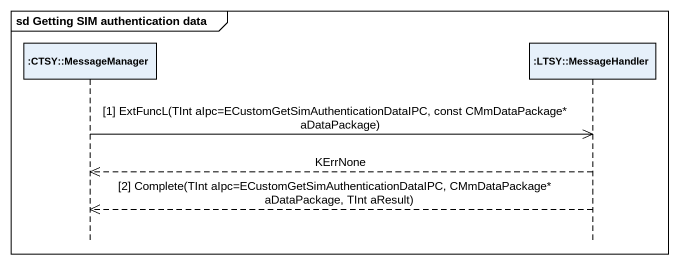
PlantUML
@startuml
mainframe sd Getting SIM authentication data
hide footbox
participant ":CTSY::MessageManager" as CTSY_MessageManager
participant ":LTSY::MessageHandler" as LTSY_MessageHandler

CTSY_MessageManager ->> LTSY_MessageHandler : [1] ExtFuncL(TInt aIpc=ECustomGetSimAuthenticationDataIPC, const CMmDataPackage* aDataPackage)
LTSY_MessageHandler -->> CTSY_MessageManager : KErrNone
LTSY_MessageHandler -->> CTSY_MessageManager : [2] Complete(TInt aIpc=ECustomGetSimAuthenticationDataIPC, CMmDataPackage* aDataPackage, TInt aResult)
@enduml
